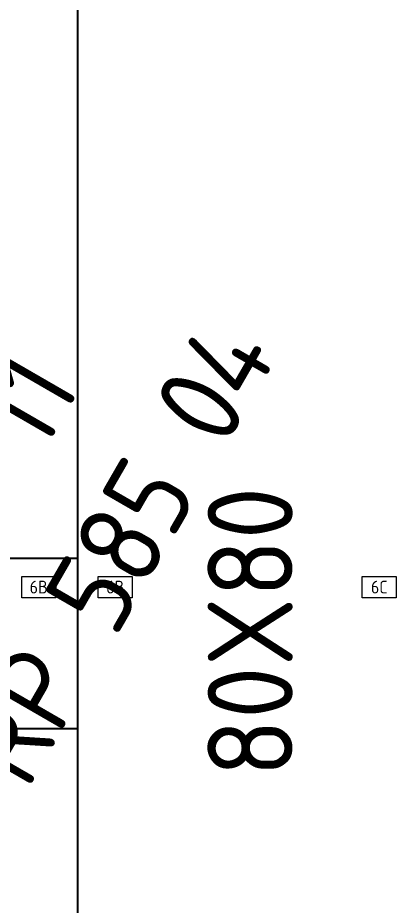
# Model space of a CAD drawing. Header units: millimetres. Extents: x 37984 to 70752, y 14140 to 37584.
# Drawn here: x 39438.1 to 39527.1, y 16157.9 to 16366.3 of the extents above; entities that cross this region are included whole.
import ezdxf
from ezdxf.enums import TextEntityAlignment as Align

# ---------------------------------------------------------------- set-up
doc = ezdxf.new("R2010")
doc.units = ezdxf.units.MM
doc.layers.add('000-PI-Oprema', color=30, linetype='Continuous', lineweight=5)
doc.layers.add('000-PI_TEXT', color=7, linetype='Continuous')
doc.layers.add('002-PI-Kabelska kanalica', color=150, linetype='Continuous')
doc.styles.add('PI0', font='isocpeur.ttf', dxfattribs={"width": 0.9})

# ---------------------------------------------------------------- blocks, each defined once
blk = doc.blocks.new('*U1295')
at = {"layer": '002-PI-Kabelska kanalica'}
for p, q in [((-20, 369), (20, 369)), ((-20, -100), (-20, 369)), ((20, -100), (20, 369))]:
    blk.add_line(p, q, dxfattribs=at)
blk = doc.blocks.new('*U1296')
at = {"layer": '002-PI-Kabelska kanalica'}
blk.add_line((-20, -100), (-20, 560), dxfattribs=at)

msp = doc.modelspace()

# ---------------------------------------------------------------- linework, layer by layer
at = {"layer": '000-PI-Oprema'}
for points in [[(39439.066, 16235.106), (39447.066, 16235.106), (39447.066, 16230.106), (39439.066, 16230.106)], [(39457.066, 16235.106), (39465.066, 16235.106), (39465.066, 16230.106), (39457.066, 16230.106)], [(39519.124, 16235.106), (39527.124, 16235.106), (39527.124, 16230.106), (39519.124, 16230.106)]]:
    msp.add_lwpolyline(points, close=True, dxfattribs=at)

# ---------------------------------------------------------------- block references
at = {"xscale": -1, "rotation": 180}
msp.add_blockref('*U1296', (39472.172, 16339.404), dxfattribs=at)
at = {"rotation": 270}
msp.add_blockref('*U1295', (39083.184, 16219.404), dxfattribs=at)

# ---------------------------------------------------------------- texts
at = {"insert": (39492.769, 16222.1), "char_height": 20, "width": 16.78721, "attachment_point": 5, "rotation": 90, "style": 'PI0'}
msp.add_mtext('{\\fISOCPEUR|b0|i0|c238|p34;8}0X{\\fISOCPEUR|b0|i0|c238|p34;8}0', dxfattribs=at)
at = {"layer": '000-PI_TEXT', "style": 'PI0', "width": 0.9}
for s, p in [('-R 592 10', (39394.23, 16361.904)), ('-RP 585 04', (39425.599, 16179.017)), ('-RP 563 11', (39383.599, 16179.017))]:
    msp.add_text(s, height=20, rotation=60, dxfattribs=at).set_placement(p, align=Align.MIDDLE_LEFT)
at = {"layer": '000-PI_TEXT', "linetype": 'Continuous', "char_height": 3, "width": 8, "attachment_point": 5, "style": 'PI0'}
for s, insert in [('6B', (39443.066, 16232.606)), ('6B', (39461.066, 16232.606)), ('6C', (39523.124, 16232.606))]:
    msp.add_mtext(s, dxfattribs=dict(at, insert=insert))

doc.saveas('drawing.dxf')
